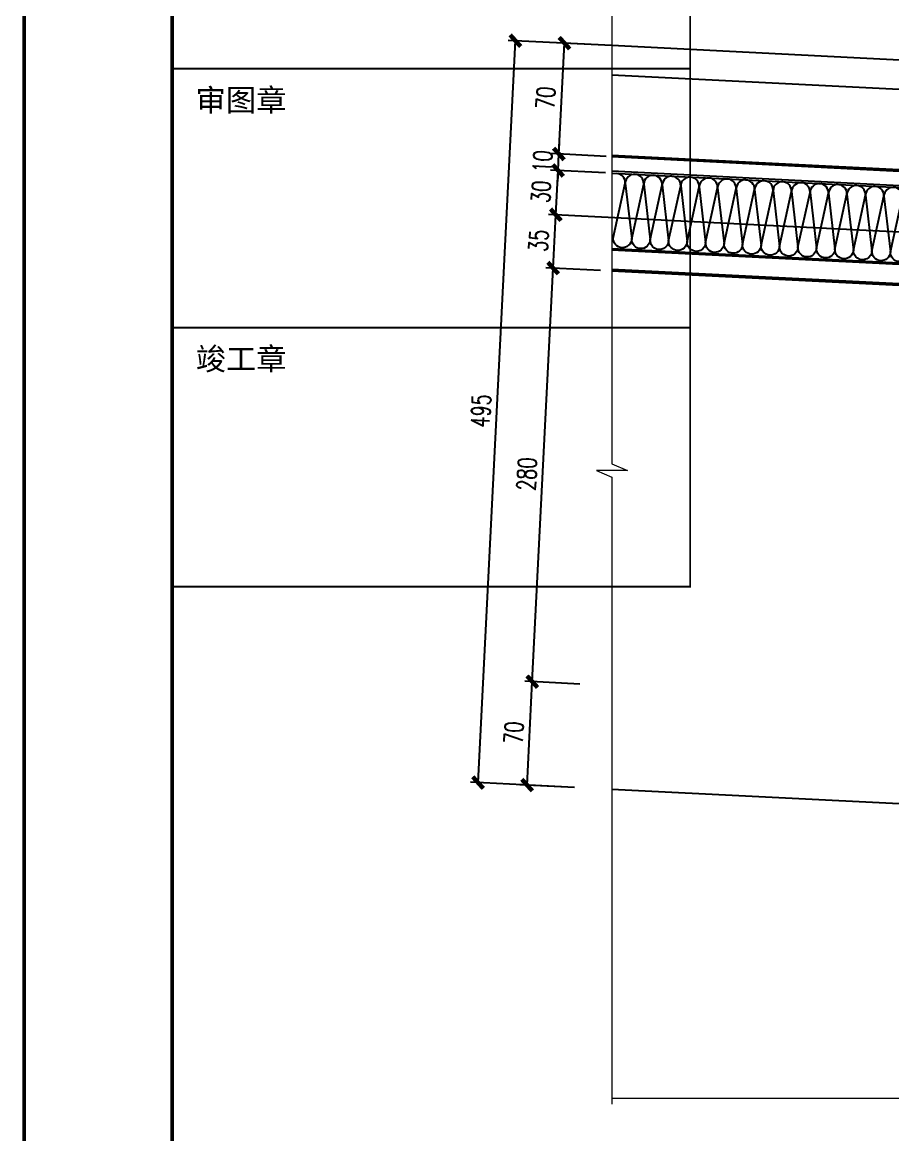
# Model space of a CAD drawing. Extents: x -599358 to 2865263, y -1062760 to 486533.
# Drawn here: x 115822 to 116410, y -727857 to -727105 of the extents above; entities that cross this region are included whole.
import ezdxf
from ezdxf.enums import TextEntityAlignment as Align

# ---------------------------------------------------------------- set-up
doc = ezdxf.new("R2010")
doc.units = 0
for name, color, linetype in [('0-cxFrame', 155, 'Continuous'), ('A-LIN-V', 9, 'Continuous'), ('BWM', 8, 'Continuous'), ('DIM', 173, 'Continuous'), ('SEAMLOK75 - SHEET', 6, 'Continuous')]:
    doc.layers.add(name, color=color, linetype=linetype)
for name, color, linetype, lineweight in [('0-cxText', 131, 'Continuous', 25), ('屋面板', 6, 'Continuous', 13), ('文字标注引出线', 7, 'Continuous', 15)]:
    doc.layers.add(name, color=color, linetype=linetype, lineweight=lineweight)
doc.styles.add('cx_tuming', font='simhei.ttf')
doc.styles.add('cx_tuqian1', font='宋体.shx')
doc.styles.add('DHTEXT-1', font='romans.shx', dxfattribs={"width": 0.7, "bigfont": 'chinese.shx'})
doc.styles.add('图框宋体', font='', dxfattribs={"width": 0.75})
doc.styles.add('黑体', font='simhei.ttf')
doc.styles.get('图框宋体').set_extended_font_data('SimSun')
doc.dimstyles.new('ZN5', dxfattribs={"dimscale": 5, "dimtxt": 2.5, "dimasz": 1.5, "dimexe": 1, "dimexo": 2, "dimgap": 0.9, "dimtad": 1, "dimdec": 0, "dimdsep": 46, "dimtxsty": 'DHTEXT-1', "dimblk": 'ARCHTICK', "dimcen": 2.5, "dimclrd": 173, "dimclre": 173, "dimclrt": 7, "dimazin": 2, "dimtfac": 1, "dimtix": 1, "dimtmove": 2, "dimatfit": 3, "dimfxl": 0, "dimarcsym": 0})

# ---------------------------------------------------------------- blocks, each defined once
blk = doc.blocks.new('_ArchTick')
at = {"color": 0, "linetype": 'ByBlock', "const_width": 0.4}
blk.add_lwpolyline([(-0.5, -0.5), (0.5, 0.5)], dxfattribs=at)
blk = doc.blocks.new('*D1841')
at = {"layer": 'Defpoints', "color": 0, "ltscale": 50, "transparency": 16777216}
for p in [(116180.38, -727271.37), (116222.42, -727273.48), (116208.35, -727553.13)]:
    blk.add_point(p, dxfattribs=at)
at = {"layer": 'DIM', "color": 173, "linetype": 'ByBlock', "lineweight": -2, "ltscale": 50, "transparency": 16777216}
for p, q in [((116166.31, -727551.02), (116180.38, -727271.37)), ((116212.43, -727272.98), (116175.38, -727271.12)), ((116198.36, -727552.63), (116161.31, -727550.76))]:
    blk.add_line(p, q, dxfattribs=at)
at = {"layer": 'DIM', "color": 173, "lineweight": -2, "ltscale": 50, "transparency": 16777216, "xscale": 7.5, "yscale": 7.5, "zscale": 7.5}
for p, rotation in [((116180.38, -727271.37), 87.11962244733269), ((116166.31, -727551.02), 267.1196224473327)]:
    blk.add_blockref('_ArchTick', p, dxfattribs=dict(at, rotation=rotation))
at = {"layer": 'DIM', "color": 7, "ltscale": 50, "transparency": 16777216, "insert": (116162.61, -727410.65), "char_height": 12.5, "attachment_point": 5, "rotation": 87.11962, "style": 'DHTEXT-1'}
blk.add_mtext('280', dxfattribs=at)
blk = doc.blocks.new('*D1842')
at = {"layer": 'Defpoints', "color": 0, "ltscale": 50, "transparency": 16777216}
for p in [(116182.19, -727235.31), (116457.67, -727249.17), (116222.42, -727273.48)]:
    blk.add_point(p, dxfattribs=at)
at = {"layer": 'DIM', "color": 173, "linetype": 'ByBlock', "lineweight": -2, "ltscale": 50, "transparency": 16777216}
for p, q in [((116447.68, -727248.67), (116177.2, -727235.06)), ((116180.38, -727271.37), (116182.19, -727235.31)), ((116212.43, -727272.98), (116175.38, -727271.12))]:
    blk.add_line(p, q, dxfattribs=at)
at = {"layer": 'DIM', "color": 173, "lineweight": -2, "ltscale": 50, "transparency": 16777216, "xscale": 7.5, "yscale": 7.5, "zscale": 7.5}
for p, rotation in [((116182.19, -727235.31), 87.11962244716284), ((116180.38, -727271.37), 267.1196224471628)]:
    blk.add_blockref('_ArchTick', p, dxfattribs=dict(at, rotation=rotation))
at = {"layer": 'DIM', "color": 7, "ltscale": 50, "transparency": 16777216, "insert": (116170.55, -727252.8), "char_height": 12.5, "attachment_point": 5, "rotation": 87.11962, "style": 'DHTEXT-1'}
blk.add_mtext('35', dxfattribs=at)
blk = doc.blocks.new('*D1843')
at = {"layer": 'Defpoints', "color": 0, "ltscale": 50, "transparency": 16777216}
for p in [(116183.7, -727205.35), (116225.74, -727207.47), (116457.67, -727249.17)]:
    blk.add_point(p, dxfattribs=at)
at = {"layer": 'DIM', "color": 173, "linetype": 'ByBlock', "lineweight": -2, "ltscale": 50, "transparency": 16777216}
for p, q in [((116215.75, -727206.97), (116178.71, -727205.1)), ((116182.19, -727235.31), (116183.7, -727205.35)), ((116447.68, -727248.67), (116177.2, -727235.06))]:
    blk.add_line(p, q, dxfattribs=at)
at = {"layer": 'DIM', "color": 173, "lineweight": -2, "ltscale": 50, "transparency": 16777216, "xscale": 7.5, "yscale": 7.5, "zscale": 7.5}
for p, rotation in [((116183.7, -727205.35), 87.11962244716284), ((116182.19, -727235.31), 267.1196224471628)]:
    blk.add_blockref('_ArchTick', p, dxfattribs=dict(at, rotation=rotation))
at = {"layer": 'DIM', "color": 7, "ltscale": 50, "transparency": 16777216, "insert": (116172.21, -727219.79), "char_height": 12.5, "attachment_point": 5, "rotation": 87.11962, "style": 'DHTEXT-1'}
blk.add_mtext('30', dxfattribs=at)
blk = doc.blocks.new('*D1844')
at = {"layer": 'Defpoints', "color": 0, "ltscale": 50, "transparency": 16777216}
for p in [(116184.26, -727194.2), (116226.3, -727196.31, 0), (116225.74, -727207.47)]:
    blk.add_point(p, dxfattribs=at)
at = {"layer": 'DIM', "color": 173, "linetype": 'ByBlock', "lineweight": -2, "ltscale": 50, "transparency": 16777216}
for p, q in [((116184.26, -727194.2), (116184.64, -727186.7)), ((116216.32, -727195.81), (116179.27, -727193.94)), ((116183.7, -727205.35), (116184.26, -727194.2)), ((116215.75, -727206.97), (116178.71, -727205.1)), ((116183.7, -727205.35), (116183.32, -727212.84))]:
    blk.add_line(p, q, dxfattribs=at)
at = {"layer": 'DIM', "color": 173, "lineweight": -2, "ltscale": 50, "transparency": 16777216, "xscale": 7.5, "yscale": 7.5, "zscale": 7.5}
for p, rotation in [((116184.26, -727194.2), 267.1196224471628), ((116183.7, -727205.35), 87.11962244716284)]:
    blk.add_blockref('_ArchTick', p, dxfattribs=dict(at, rotation=rotation))
at = {"layer": 'DIM', "color": 7, "ltscale": 50, "transparency": 16777216, "insert": (116173.24, -727199.23), "char_height": 12.5, "attachment_point": 5, "rotation": 87.11962, "style": 'DHTEXT-1'}
blk.add_mtext('10', dxfattribs=at)
blk = doc.blocks.new('*D1845')
at = {"layer": 'Defpoints', "color": 0, "ltscale": 50, "transparency": 16777216}
for p in [(116188.03, -727119.29), (116230.07, -727121.41, 0), (116226.3, -727196.31, 0)]:
    blk.add_point(p, dxfattribs=at)
at = {"layer": 'DIM', "color": 173, "linetype": 'ByBlock', "lineweight": -2, "ltscale": 50, "transparency": 16777216}
for p, q in [((116220.08, -727120.9), (116183.04, -727119.04)), ((116184.26, -727194.2), (116188.03, -727119.29)), ((116216.32, -727195.81), (116179.27, -727193.94))]:
    blk.add_line(p, q, dxfattribs=at)
at = {"layer": 'DIM', "color": 173, "lineweight": -2, "ltscale": 50, "transparency": 16777216, "xscale": 7.5, "yscale": 7.5, "zscale": 7.5}
for p, rotation in [((116188.03, -727119.29), 87.11962244716284), ((116184.26, -727194.2), 267.1196224471628)]:
    blk.add_blockref('_ArchTick', p, dxfattribs=dict(at, rotation=rotation))
at = {"layer": 'DIM', "color": 7, "ltscale": 50, "transparency": 16777216, "insert": (116175.41, -727156.2), "char_height": 12.5, "attachment_point": 5, "rotation": 87.11962, "style": 'DHTEXT-1'}
blk.add_mtext('70', dxfattribs=at)
blk = doc.blocks.new('*D1846')
at = {"layer": 'Defpoints', "color": 0, "ltscale": 50, "transparency": 16777216}
for p in [(116154.9, -727117.62), (116230.07, -727121.41, 0), (116204.83, -727623.04)]:
    blk.add_point(p, dxfattribs=at)
at = {"layer": 'DIM', "color": 173, "linetype": 'ByBlock', "lineweight": -2, "ltscale": 50, "transparency": 16777216}
for p, q in [((116129.66, -727619.26), (116154.9, -727117.62)), ((116220.08, -727120.9), (116149.9, -727117.37)), ((116194.85, -727622.54), (116124.66, -727619.01))]:
    blk.add_line(p, q, dxfattribs=at)
at = {"layer": 'DIM', "color": 173, "lineweight": -2, "ltscale": 50, "transparency": 16777216, "xscale": 7.5, "yscale": 7.5, "zscale": 7.5}
for p, rotation in [((116154.9, -727117.62), 87.11962244733161), ((116129.66, -727619.26), 267.1196224473316)]:
    blk.add_blockref('_ArchTick', p, dxfattribs=dict(at, rotation=rotation))
at = {"layer": 'DIM', "color": 7, "ltscale": 50, "transparency": 16777216, "insert": (116131.54, -727367.9), "char_height": 12.5, "attachment_point": 5, "rotation": 87.11962, "style": 'DHTEXT-1'}
blk.add_mtext('495', dxfattribs=at)
blk = doc.blocks.new('*D1847')
at = {"layer": 'Defpoints', "color": 0, "ltscale": 50, "transparency": 16777216}
for p in [(116166.31, -727551.02), (116208.35, -727553.13), (116204.83, -727623.04)]:
    blk.add_point(p, dxfattribs=at)
at = {"layer": 'DIM', "color": 173, "linetype": 'ByBlock', "lineweight": -2, "ltscale": 50, "transparency": 16777216}
for p, q in [((116198.36, -727552.63), (116161.31, -727550.76)), ((116162.79, -727620.93), (116166.31, -727551.02)), ((116194.85, -727622.54), (116157.8, -727620.68))]:
    blk.add_line(p, q, dxfattribs=at)
at = {"layer": 'DIM', "color": 173, "lineweight": -2, "ltscale": 50, "transparency": 16777216, "xscale": 7.5, "yscale": 7.5, "zscale": 7.5}
for p, rotation in [((116166.31, -727551.02), 87.11962244732972), ((116162.79, -727620.93), 267.1196224473297)]:
    blk.add_blockref('_ArchTick', p, dxfattribs=dict(at, rotation=rotation))
at = {"layer": 'DIM', "color": 7, "ltscale": 50, "transparency": 16777216, "insert": (116153.81, -727585.43), "char_height": 12.5, "attachment_point": 5, "rotation": 87.11962, "style": 'DHTEXT-1'}
blk.add_mtext('70', dxfattribs=at)
blk = doc.blocks.new('zjcx_lan_xinxi(Dragon)')
for p, q in [((7000, -13700), (0, -13700)), ((7000, -17200), (0, -17200))]:
    blk.add_line(p, q)
at = {"const_width": 25}
blk.add_lwpolyline([(0, -20700), (7000, -20700), (7000, 0), (0, 0)], close=True, dxfattribs=at)
for points in [[(0, -20700), (7000, -20700), (7000, -3200)], [(0, -20700), (7000, -20700)]]:
    blk.add_lwpolyline(points, dxfattribs=at)
at = {"style": '图框宋体'}
for s, p in [('审图章', (318, -14271)), ('竣工章', (318, -17771))]:
    blk.add_text(s, height=300, dxfattribs=at).set_placement(p)
blk = doc.blocks.new('T-信息(Dragon)')
at = {"layer": '0-cxFrame'}
blk.add_blockref('zjcx_lan_xinxi(Dragon)', (0, 0), dxfattribs=at)
blk = doc.blocks.new('TK22.A2 L(Dragon)')
at = {"layer": '0-cxFrame', "color": 7, "const_width": 0.5}
blk.add_lwpolyline([(0, 0), (-594, 0), (-594, 420), (0, 420)], close=True, dxfattribs=at)
at = {"layer": '0-cxFrame', "const_width": 0.5}
blk.add_lwpolyline([(-80, 10), (-574, 10), (-574, 410), (-80, 410)], close=True, dxfattribs=at)
at = {"layer": '0-cxFrame', "xscale": 0.01, "yscale": 0.01, "zscale": 0.01}
blk.add_blockref('T-信息(Dragon)', (-574, 410), dxfattribs=at)
at = {"style": '黑体', "flags": 4}
blk.add_attdef('图幅', text='', height=3.3, dxfattribs=at).set_placement((-40, 3), align=Align.RIGHT)
at = {"layer": '0-cxText', "flags": 4}
for tag, height, style, p in [('建设单位', 3.5, 'cx_tuming', (-45, 240)), ('项目名称', 3.5, 'cx_tuming', (-45, 210)), ('子项名称', 3.5, 'cx_tuming', (-45, 180)), ('工程编号', 3.3, 'cx_tuqian1', (-35, 165)), ('图名1', 3.5, 'cx_tuming', (-45, 87)), ('图名2', 3.5, 'cx_tuming', (-45, 79)), ('图名3', 3.5, 'cx_tuming', (-45, 71)), ('出图日期', 3.3, 'cx_tuqian1', (-39, 60)), ('专业', 3.3, 'cx_tuqian1', (-55, 52)), ('图号', 3.3, 'cx_tuqian1', (-55, 44)), ('版次', 3.3, 'cx_tuqian1', (-20, 44))]:
    blk.add_attdef(tag, text='', height=height, dxfattribs=dict(at, style=style)).set_placement(p, align=Align.MIDDLE)
at = {"layer": 'Defpoints', "color": 6, "flags": 4}
for tag, height, style, p in [('tufu', 3.3, '黑体', (-12, 12)), ('dwfname', 4, 'cx_tuqian1', (-80, 3))]:
    blk.add_attdef(tag, text='', height=height, dxfattribs=dict(at, style=style)).set_placement(p, align=Align.RIGHT)

msp = doc.modelspace()

# ---------------------------------------------------------------- linework, layer by layer
at = {"color": 1, "ltscale": 50}
for p, q in [((116220.08, -727205.68), (116710.06, -727230.33)), ((116220.08, -727207.18), (116710.06, -727231.84))]:
    msp.add_line(p, q, dxfattribs=at)
at = {"color": 4, "ltscale": 50}
for p, q in [((116710.06, -727283), (116220.08, -727258.35)), ((116710.06, -727283.8), (116220.08, -727259.15)), ((116710.06, -727297.22), (116220.08, -727272.57)), ((116710.06, -727298.02), (116220.08, -727273.37))]:
    msp.add_line(p, q, dxfattribs=at)
at = {"color": 2, "ltscale": 50}
msp.add_line((116710.06, -727296.92), (116220.08, -727272.27), dxfattribs=at)
at = {"layer": 'A-LIN-V', "color": 2}
msp.add_line((116918.53, -727658.95), (116220.08, -727623.81), dxfattribs=at)
at = {"layer": 'BWM'}
msp.add_lwpolyline([(116420.72, -727261.07, -1), (116408.24, -727260.44), (116416.37, -727223.32, 1), (116403.88, -727222.69), (116408.24, -727260.44, -1), (116395.76, -727259.81), (116403.88, -727222.69, 1), (116391.4, -727222.06), (116395.76, -727259.81, -1), (116383.27, -727259.18), (116391.4, -727222.06, 1), (116378.92, -727221.43), (116383.27, -727259.18, -1), (116370.79, -727258.55), (116378.92, -727221.43, 1), (116366.43, -727220.8), (116370.79, -727258.55, -1), (116358.3, -727257.93), (116366.43, -727220.8, 1), (116353.95, -727220.18), (116358.3, -727257.93, -1), (116345.82, -727257.3), (116353.95, -727220.18, 1), (116341.46, -727219.55), (116345.82, -727257.3, -1), (116333.33, -727256.67), (116341.46, -727219.55, 1), (116328.98, -727218.92), (116333.33, -727256.67, -1), (116320.85, -727256.04), (116328.98, -727218.92, 1), (116316.49, -727218.29), (116320.85, -727256.04, -1), (116308.37, -727255.41), (116316.49, -727218.29, 1), (116304.01, -727217.66), (116308.37, -727255.41, -1), (116295.88, -727254.79), (116304.01, -727217.66, 1), (116291.53, -727217.04), (116295.88, -727254.79, -1), (116283.4, -727254.16), (116291.53, -727217.04, 1), (116279.04, -727216.41), (116283.4, -727254.16, -1), (116270.91, -727253.53), (116279.04, -727216.41, 1), (116266.56, -727215.78), (116270.91, -727253.53, -1), (116258.43, -727252.9), (116266.56, -727215.78, 1), (116254.07, -727215.15), (116258.43, -727252.9, -1), (116245.94, -727252.27), (116254.07, -727215.15, 1), (116241.59, -727214.52), (116245.94, -727252.27, -1), (116233.46, -727251.64), (116241.59, -727214.52, 1), (116229.1, -727213.89), (116233.46, -727251.64, -1), (116220.98, -727251.02), (116229.1, -727213.89, 0.414214), (116223.18, -727207.34)], format="xyb", dxfattribs=at)
at = {"layer": 'SEAMLOK75 - SHEET'}
for p, q in [((116910.06, -727155.62, 0), (116220.08, -727120.9, 0)), ((116909.06, -727175.59, 0), (116220.08, -727140.93, 0)), ((116220.08, -727195, 0), (116906.34, -727229.52, 0)), ((116220.08, -727196, 0), (116906.29, -727230.52, 0))]:
    msp.add_line(p, q, dxfattribs=at)
at = {"layer": '屋面板', "color": 1, "const_width": 0.7}
msp.add_lwpolyline([(116220.08, -727205.68), (116710.06, -727230.81)], close=True, dxfattribs=at)
at = {"layer": '文字标注引出线', "color": 1}
for points in [[(116220.08, -727046.64), (116220.08, -727403.68), (116230.58, -727408.18), (116209.58, -727408.18), (116220.08, -727412.68), (116220.08, -727836.57)], [(118216.97, -727832.88), (117223.03, -727832.88), (117218.53, -727843.38), (117218.53, -727822.38), (117214.03, -727832.88), (116220.08, -727832.88)]]:
    msp.add_lwpolyline(points, dxfattribs=at)

# ---------------------------------------------------------------- block references
at = {"layer": '0-cxFrame', "xscale": 5, "yscale": 5, "zscale": 5}
msp.add_blockref('TK22.A2 L(Dragon)', (118792.95, -728501.71), dxfattribs=at)

# ---------------------------------------------------------------- dimensions: what is measured, and where the dimension line sits
at = {"layer": 'DIM', "ltscale": 50}
dim = msp.add_aligned_dim(p1=(116204.83, -727623.04), p2=(116230.07, -727121.41, 0), distance=75.27, text='495', dimstyle='ZN5', dxfattribs=at)
dim.commit()
dim.dimension.update_dxf_attribs({"geometry": '*D1846', "text_midpoint": (116131.54, -727367.9)})
for base, p1, p2, text, picture, middle in [((116188.03, -727119.29), (116226.3, -727196.31, 0), (116230.07, -727121.41, 0), '70', '*D1845', (116175.41, -727156.2)), ((116184.26, -727194.2), (116225.74, -727207.47), (116226.3, -727196.31, 0), '10', '*D1844', (116173.24, -727199.23)), ((116182.19, -727235.31), (116222.42, -727273.48), (116457.67, -727249.17), '35', '*D1842', (116170.55, -727252.8))]:
    dim = msp.add_linear_dim(base=base, p1=p1, p2=p2, angle=267.11962, text=text, dimstyle='ZN5', dxfattribs=at)
    dim.commit()
    dim.dimension.update_dxf_attribs({"geometry": picture, "text_midpoint": middle})
dim = msp.add_linear_dim(base=(116183.7, -727205.35), p1=(116457.67, -727249.17), p2=(116225.74, -727207.47), angle=267.11962, dimstyle='ZN5', dxfattribs=at)
dim.commit()
dim.dimension.update_dxf_attribs({"geometry": '*D1843', "text_midpoint": (116172.21, -727219.79)})
for p1, p2, picture, middle in [((116208.35, -727553.13), (116222.42, -727273.48), '*D1841', (116162.61, -727410.65)), ((116204.83, -727623.04), (116208.35, -727553.13), '*D1847', (116153.81, -727585.43))]:
    dim = msp.add_aligned_dim(p1=p1, p2=p2, distance=42.1, dimstyle='ZN5', dxfattribs=at)
    dim.commit()
    dim.dimension.update_dxf_attribs({"geometry": picture, "text_midpoint": middle})

doc.saveas('drawing.dxf')
